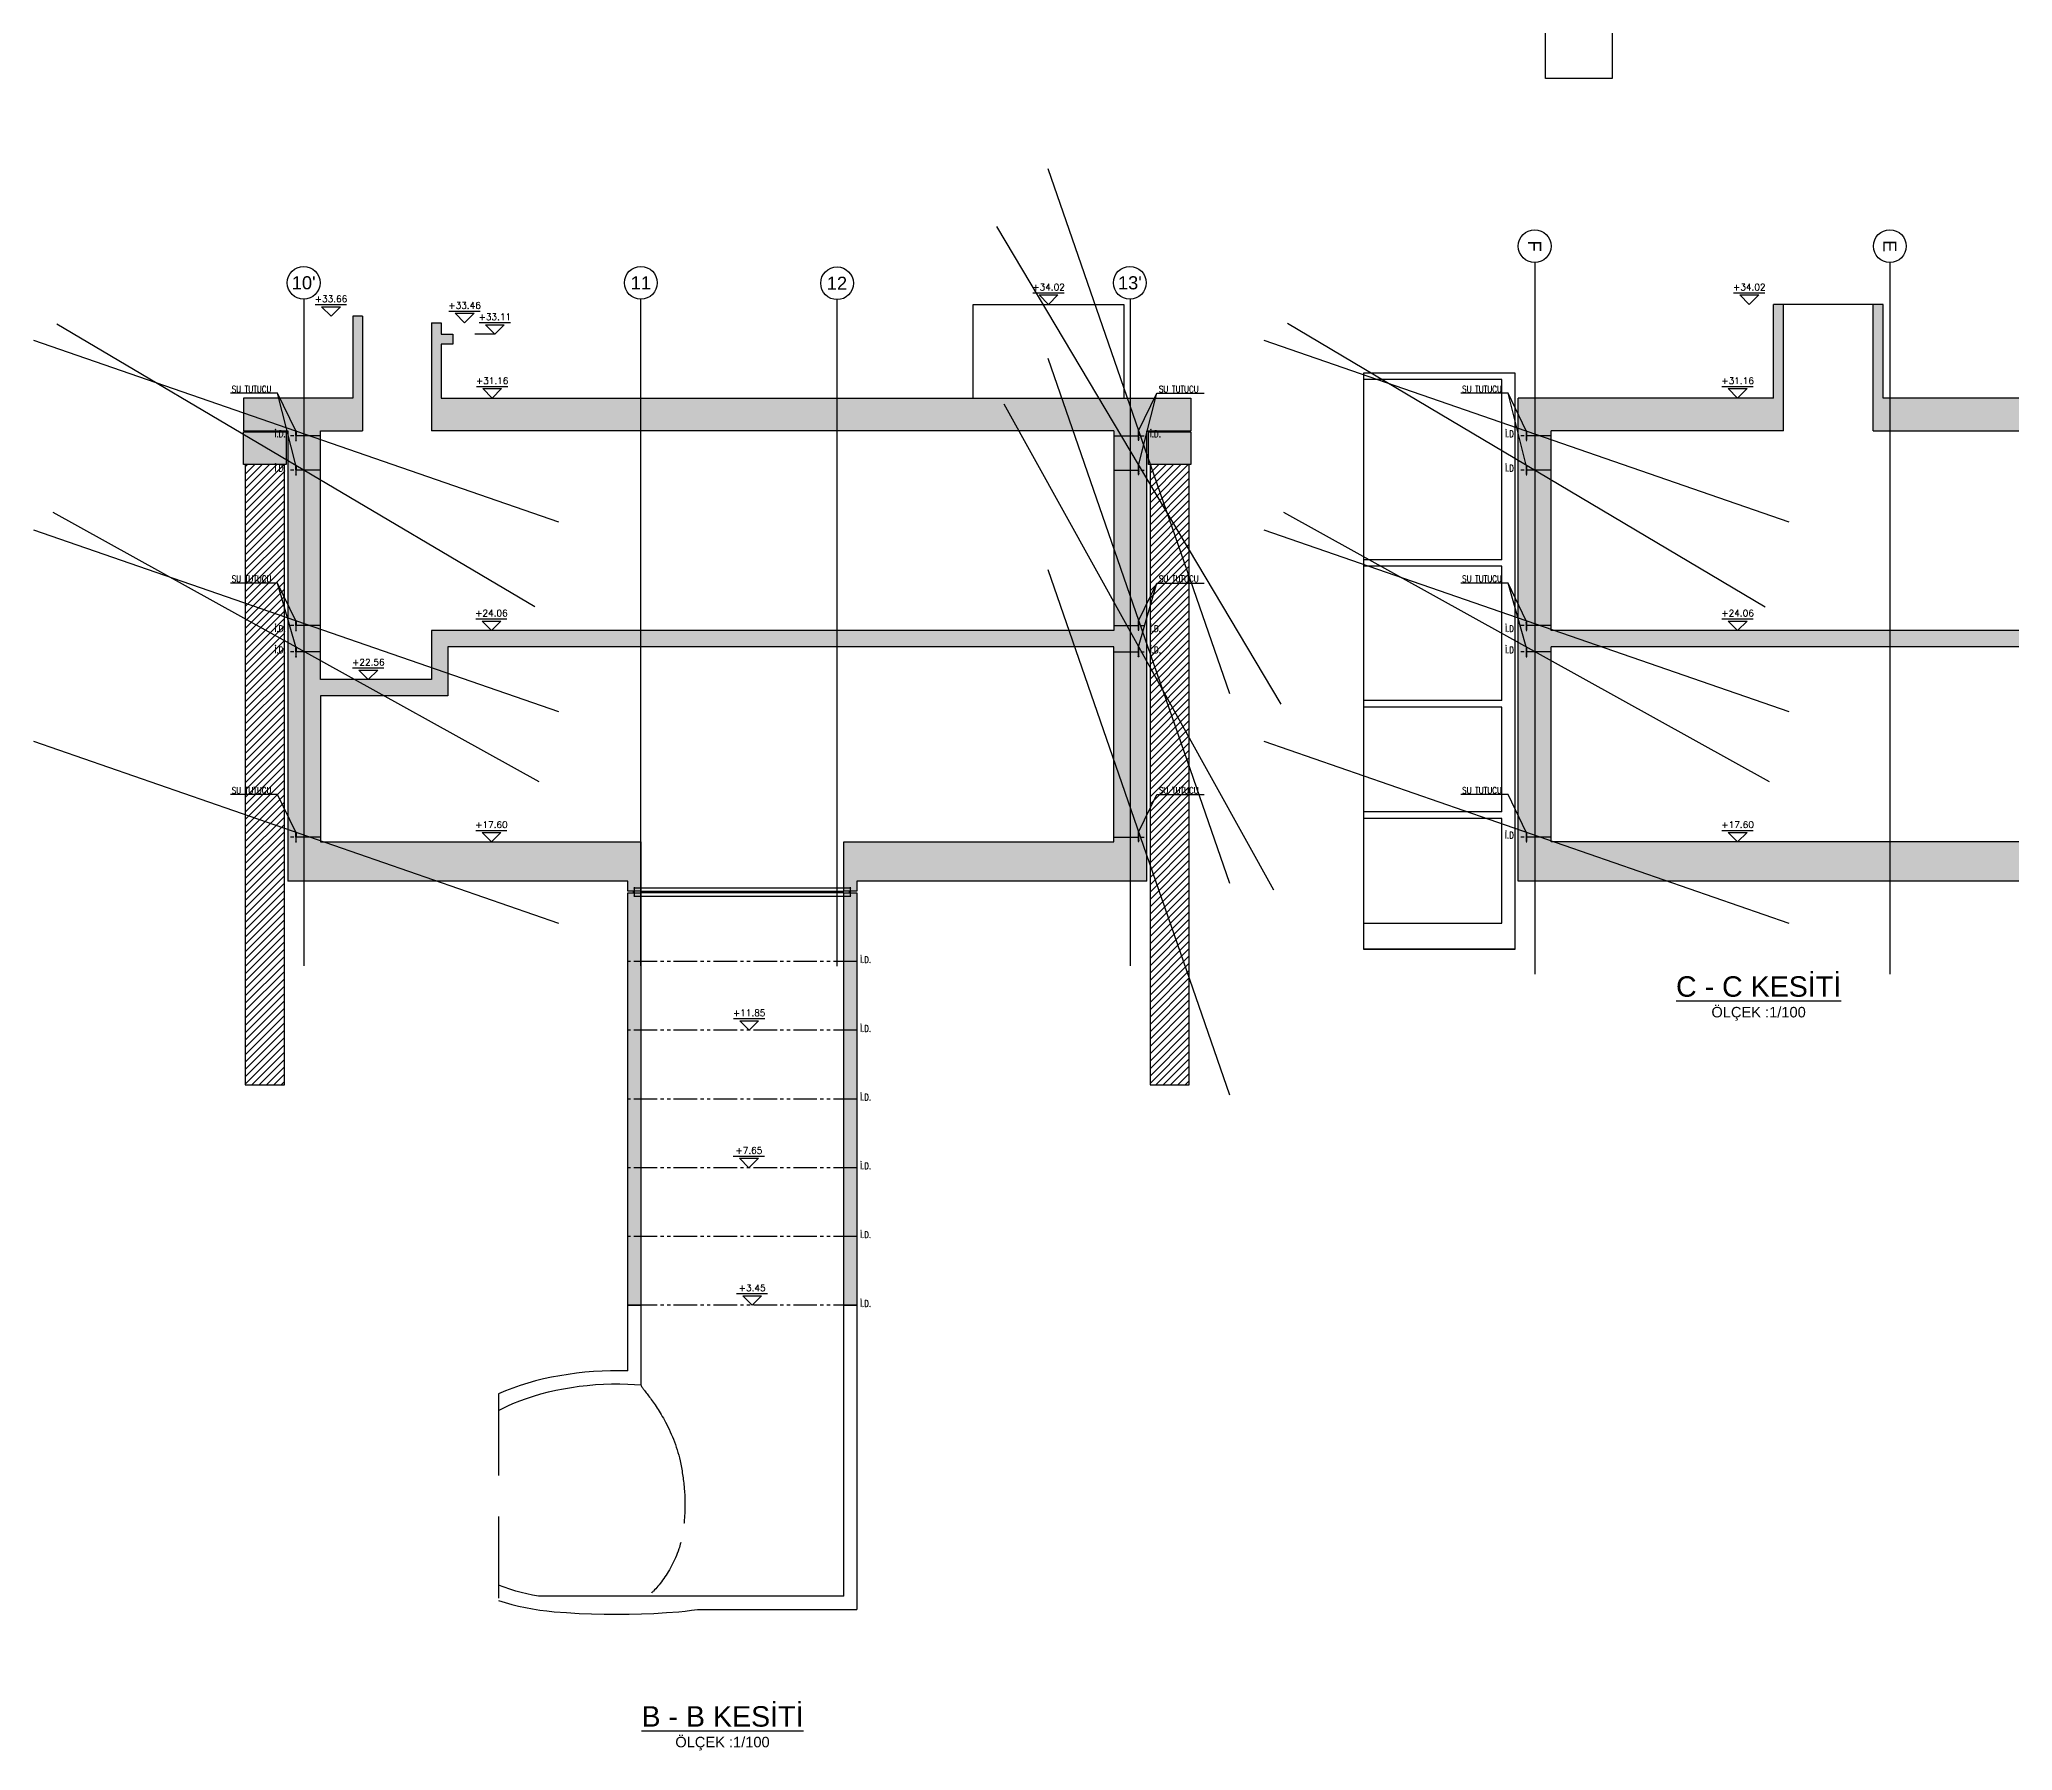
# Model space of a CAD drawing. Header units: millimetres. Extents: x 400392 to 401374, y 4543900 to 4544115.
# Drawn here: x 400743.1 to 400803.4, y 4543899.5 to 4543951.8 of the extents above; entities that cross this region are included whole.
import ezdxf
from ezdxf.enums import TextEntityAlignment as Align

# ---------------------------------------------------------------- set-up
doc = ezdxf.new("R2010")
doc.units = ezdxf.units.MM
for name, pattern in [('ACAD_ISO05W100', [33, 24, -3, 0, -3, 0, -3]), ('AKS', [3, 2.5, -0.25, 0, -0.25]), ('CONTINU', [0]), ('HIDDEN', [0.375, 0.25, -0.125]), ('HIDDEN2', [4.762499999999999, 3.175, -1.5875]), ('UUC-ST-KAL-I05-101-U-000$0$ACAD_ISO05W100', [33, 24, -3, 0, -3, 0, -3])]:
    doc.linetypes.add(name, pattern=pattern)
for name, color, linetype in [('aks prota', 2, 'AKS'), ('caks prota', 4, 'Continuous'), ('görünüş prota', 4, 'Continuous'), ('inşaat derzi prota', 11, 'Continuous'), ('kesit prota', 1, 'Continuous'), ('kesit tarama prota', 252, 'Continuous'), ('kolon tarama prota', 252, 'Continuous'), ('kot prota', 4, 'Continuous'), ('not yazısı prota', 6, 'Continuous'), ('not çizgisi prota', 4, 'Continuous'), ('PRT-CST-rc_level', 6, 'Continuous'), ('PRT-CST-rc_levermark', 4, 'Continuous'), ('st_s_su tutucu', 2, 'Continuous'), ('st_s_ölçü', 4, 'Continuous'), ('t35 prota', 3, 'Continuous'), ('taks prota', 7, 'Continuous'), ('tplan prota', 7, 'Continuous'), ('UUC-ST-KAL-I05-101-U-000$0$st_s_su tutucu', 2, 'Continuous'), ('ölçü prota', 4, 'Continuous')]:
    doc.layers.add(name, color=color, linetype=linetype)
for name, color, linetype, lineweight in [('PRT-Geo-PileCap2', 211, 'Continuous', 25), ('PRT-Geo_Pile', 150, 'Continuous', 30), ('PRT-Geo_TableText', 8, 'Continuous', 25), ('PRT-KD-kazik', 172, 'Continuous', 25)]:
    doc.layers.add(name, color=color, linetype=linetype, lineweight=lineweight)
doc.styles.add('Arial', font='Arial.ttf')
doc.styles.add('OLCU', font='romanstw.shx')
doc.styles.add('prt-kd-kot', font='Arial.ttf')
doc.styles.add('TAKS', font='Arial Unicode.ttf')
doc.styles.add('TSIMPLEX', font='romanstw.shx')
doc.dimstyles.new('1-50', dxfattribs={"dimtxt": 10, "dimasz": 4, "dimexe": 4, "dimexo": 8, "dimgap": 4, "dimtad": 1, "dimdec": 1, "dimrnd": 0.05, "dimzin": 9, "dimdsep": 46, "dimtxsty": 'OLCU', "dimblk1": 'OBLIQUE', "dimblk2": 'OBLIQUE', "dimsah": 1, "dimcen": 2, "dimdle": 4, "dimclrd": 4, "dimclre": 4, "dimclrt": 3, "dimadec": 1, "dimazin": 0, "dimtfac": 1, "dimtdec": 1, "dimtix": 1, "dimtmove": 2, "dimatfit": 3, "dimldrblk": 'OBLIQUE', "dimfxl": 1, "dimtvp": 1, "dimtolj": 1, "dimtzin": 1, "dimarcsym": 0})
pattern_1 = [(45, (398986.3986606739, 4543593.048279319), (-0.1122532015133644, 0.1122532015133644), [])]

# ---------------------------------------------------------------- blocks, each defined once
blk = doc.blocks.new('B-B Kesiti')
at = {"layer": 'PRT-KD-kazik', "color": 3}
blk.add_lwpolyline([(400791.1693471304, 4543972.079438589), (400791.1693471462, 4543950.609438539), (400789.1277850296, 4543950.609438539), (400789.1277850137, 4543972.079438589)], dxfattribs=at)
blk = doc.blocks.new('KOTK5')
at = {"layer": 'PRT-CST-rc_levermark'}
blk.add_line((216.6666666667443, 160), (-213.3333333332557, 160), dxfattribs=at)
blk.add_lwpolyline([(130, 130), (-130, 130), (0, 0)], close=True, dxfattribs=at)
at = {"layer": 'PRT-CST-rc_level', "style": 'OLCU'}
blk.add_attdef('000.00', text='', height=90, dxfattribs=at).set_placement((0, 193.1381784435362), align=Align.CENTER)
blk = doc.blocks.new('_Oblique')
at = {"layer": 'st_s_ölçü', "lineweight": -2}
blk.add_line((-0.5, -0.5), (0.5, 0.5), dxfattribs=at)
blk = doc.blocks.new('D')
at = {"layer": 'st_s_su tutucu', "linetype": 'CONTINU', "ltscale": 0.2}
for p, q in [((-39987.83090962706, 52508.18991963421), (-39992.63090966878, 52508.18991966914)), ((-39992.63090966878, 52508.18991966914), (-39992.63090980848, 52507.38991968935)), ((-39992.63090980848, 52507.38991968935), (-39990.63090962501, 52506.05655179494)), ((-39992.63090980848, 52448.98991960261), (-39990.63090962501, 52450.32328749701)), ((-39992.63090966878, 52448.18991962282), (-39992.63090980848, 52448.98991960261)), ((-39987.83090962706, 52448.18991965774), (-39992.63090966878, 52448.18991962282)), ((-39990.63090992199, 52478.65671955824), (-39991.93117670823, 52478.6567195757)), ((-39991.93117670823, 52478.6567195757), (-39991.93117659182, 52477.72311959402)), ((-39991.93117659182, 52477.72311959402), (-39990.63090987367, 52477.72311951835)), ((-39990.6309096902, 52498.50671976196), (-39991.53117650332, 52498.50671977942)), ((-39991.53117650332, 52498.50671977942), (-39991.53117639622, 52497.87311976865)), ((-39991.53117639622, 52497.87311976865), (-39990.63090970417, 52497.87311978029)), ((-39990.63090980196, 52488.50671968629), (-39991.53117661508, 52488.50671963972)), ((-39991.53117661508, 52488.50671963972), (-39991.53117662905, 52487.87311965806)), ((-39991.53117662905, 52487.87311965806), (-39990.630909937, 52487.87311964059)), ((-39991.53117661508, 52467.87311965223), (-39991.53117662905, 52468.5067196339)), ((-39991.53117662905, 52468.5067196339), (-39990.630909937, 52468.50671965136)), ((-39990.63090980196, 52467.87311960567), (-39991.53117661508, 52467.87311965223)), ((-39991.53117650332, 52457.87311951254), (-39991.53117639622, 52458.50671952331)), ((-39991.53117639622, 52458.50671952331), (-39990.63090970417, 52458.50671951166)), ((-39990.6309096902, 52457.87311953), (-39991.53117650332, 52457.87311951254)), ((-39990.63090962501, 52506.05655179494), (-39990.6309096902, 52498.50671976196)), ((-39990.63090970417, 52497.87311978029), (-39990.63090980196, 52488.50671968629)), ((-39990.630909937, 52487.87311964059), (-39990.63090992199, 52478.65671955824)), ((-39990.630909937, 52468.50671965136), (-39990.63090992199, 52477.72311973372)), ((-39990.63090970417, 52458.50671951166), (-39990.63090980196, 52467.87311960567)), ((-39990.63090962501, 52450.32328749701), (-39990.6309096902, 52457.87311953)), ((-39989.83090974534, 52506.05655187643), (-39987.83090964103, 52507.38991968935)), ((-39989.83090955907, 52498.50671965136), (-39989.83090974534, 52506.05655187643)), ((-39988.9306429881, 52498.50671966883), (-39989.83090955907, 52498.50671965136)), ((-39989.83090992229, 52488.50671961062), (-39989.83090981984, 52497.87311973373)), ((-39989.83090981984, 52497.87311973373), (-39988.93064300207, 52497.87311962313)), ((-39988.93064335132, 52488.50671965136), (-39989.83090992229, 52488.50671961062)), ((-39989.83091007002, 52478.65671960481), (-39989.8309099316, 52487.87311978029)), ((-39989.8309099316, 52487.87311978029), (-39988.93064311383, 52487.87311964059)), ((-39988.53064343977, 52478.65671965137), (-39989.83091007002, 52478.65671960481)), ((-39989.83090998934, 52477.72311965805), (-39988.53064344908, 52477.72311964058)), ((-39989.83091007002, 52477.72311968715), (-39989.8309099316, 52468.50671951166)), ((-39989.8309099316, 52468.50671951166), (-39988.93064311383, 52468.50671965136)), ((-39988.93064335132, 52467.87311964059), (-39989.83090992229, 52467.87311968134)), ((-39989.83090992229, 52467.87311968134), (-39989.83090981984, 52458.50671955823)), ((-39989.83090981984, 52458.50671955823), (-39988.93064300207, 52458.50671966883)), ((-39988.9306429881, 52457.87311962313), (-39989.83090955907, 52457.87311964059)), ((-39989.83090955907, 52457.87311964059), (-39989.83090974534, 52450.32328741552)), ((-39989.83090974534, 52450.32328741552), (-39987.83090964103, 52448.98991960261)), ((-39988.93064300207, 52497.87311962313), (-39988.9306429881, 52498.50671966883)), ((-39988.93064311383, 52487.87311964059), (-39988.93064335132, 52488.50671965136)), ((-39988.93064311383, 52468.50671965136), (-39988.93064335132, 52467.87311964059)), ((-39988.93064300207, 52458.50671966883), (-39988.9306429881, 52457.87311962313)), ((-39988.53064344908, 52477.72311964058), (-39988.53064343977, 52478.65671965137)), ((-39987.83090964103, 52507.38991968935), (-39987.83090962706, 52508.18991963421)), ((-39987.83090964103, 52448.98991960261), (-39987.83090962706, 52448.18991965774))]:
    blk.add_line(p, q, dxfattribs=at)
blk = doc.blocks.new('*U115')
at = {"layer": 'PRT-Geo_Pile', "lineweight": -3, "flags": 128}
blk.add_lwpolyline([(0.6000000000291038, 0), (0.6000000000291001, -18.94999997913838), (-0.5999999999708998, -18.94999997913838), (-0.5999999999708961, 0)], close=True, dxfattribs=at)
at = {"layer": 'PRT-Geo_TableText', "style": 'prt-kd-kot'}
blk.add_attdef('No:', text='', height=0.25, rotation=90, dxfattribs=at).set_placement((2.910009316848111e-11, -18.27677351256266), align=Align.MIDDLE_LEFT)

msp = doc.modelspace()

# ---------------------------------------------------------------- hatches: boundary and pattern name
at = {"layer": 'kesit tarama prota'}
h = msp.add_hatch(color=253, dxfattribs=at)
h.dxf.hatch_style = 1
h.paths.add_polyline_path([(400778.2993106515, 4543940.849536229), (400755.3981989634, 4543940.849536229), (400755.3981989634, 4543942.499536228), (400755.7481989634, 4543942.499536228), (400755.7481989634, 4543942.799536229), (400755.3981989634, 4543942.799536229), (400755.3981989634, 4543943.149536229), (400755.0978471389, 4543943.149536229), (400755.0978471389, 4543939.849536229), (400775.9493106516, 4543939.849536229), (400775.9493106516, 4543933.749536228), (400755.0978471389, 4543933.749536228), (400755.0978471389, 4543932.249536228), (400751.710489834, 4543932.249536228), (400751.710489834, 4543939.849536229), (400752.995480895, 4543939.849536229), (400752.995480895, 4543943.349536229), (400752.6951290705, 4543943.349536229), (400752.6951290705, 4543940.849536229), (400749.3609638069, 4543940.849536229), (400749.3609638069, 4543939.849536229), (400750.7109507966, 4543939.849536229), (400750.7107717749, 4543926.089536228), (400761.0960272132, 4543926.089536228), (400761.0960272132, 4543925.789536228), (400761.4960272132, 4543925.789536228), (400761.4960272132, 4543927.289536228), (400751.710489834, 4543927.289536228), (400751.710489834, 4543931.749536228), (400755.598433513, 4543931.749536228), (400755.598433513, 4543933.249536228), (400775.9493106516, 4543933.249536228), (400775.9493106516, 4543927.289536228), (400767.6960272132, 4543927.289536228), (400767.6960272132, 4543925.789536228), (400768.0960272132, 4543925.789536228), (400768.0960272132, 4543926.089536228), (400776.9493106516, 4543926.089536228), (400776.9493106516, 4543939.849536229), (400778.2993106515, 4543939.849536229)])
h = msp.add_hatch(color=253, dxfattribs=at)
h.dxf.hatch_style = 1
h.paths.add_polyline_path([(400796.4000981989, 4543939.849536229), (400796.4000981989, 4543943.709536229), (400796.1000981988, 4543943.709536229), (400796.1000981988, 4543940.849536229), (400788.2993132537, 4543940.849536229), (400788.2991186197, 4543926.089536228), (400808.3511568976, 4543926.089536228), (400808.3511568976, 4543927.289536228), (400789.3006232345, 4543927.289536228), (400789.3006232345, 4543933.249536228), (400804.2077100351, 4543933.249536228), (400804.2077100351, 4543933.749536228), (400789.3006232345, 4543933.749536228), (400789.3006232345, 4543939.849536229)])
h = msp.add_hatch(color=253, dxfattribs=at)
h.dxf.hatch_style = 1
h.paths.add_polyline_path([(400806.6011597076, 4543939.849536229), (400806.6011597076, 4543940.849536229), (400799.4436545517, 4543940.849536229), (400799.4436545517, 4543943.709536229), (400799.1436545516, 4543943.709536229), (400799.1436545516, 4543939.849536229)])
h = msp.add_hatch(color=253, dxfattribs=at)
h.dxf.hatch_style = 1
h.paths.add_polyline_path([(400749.3609638069, 4543939.819536189), (400750.6609638068, 4543939.819536226), (400750.6609638412, 4543938.819536226), (400749.3609638411, 4543938.819536189)])
h = msp.add_hatch(color=253, dxfattribs=at)
h.dxf.hatch_style = 1
h.paths.add_polyline_path([(400776.9993106516, 4543939.819536189), (400778.2993106515, 4543939.819536226), (400778.2993106859, 4543938.819536226), (400776.9993106858, 4543938.819536189)])
h = msp.add_hatch(color=253, dxfattribs=at)
h.dxf.hatch_style = 1
h.paths.add_polyline_path([(400761.4960272132, 4543925.739536229), (400761.0960272132, 4543925.739536229), (400761.0960272132, 4543913.139536229), (400761.4960272132, 4543913.139536229)])
h = msp.add_hatch(color=253, dxfattribs=at)
h.dxf.hatch_style = 1
h.paths.add_polyline_path([(400768.0960272132, 4543925.739536229), (400767.6960272132, 4543925.739536229), (400767.6960272132, 4543913.139536229), (400768.0960272132, 4543913.139536229)])
at = {"layer": 'kolon tarama prota', "transparency": 33554687}
h = msp.add_hatch(dxfattribs=at)
h.set_pattern_fill('ANSI31', color=256, scale=0.05)
h.set_pattern_definition(pattern_1)
h.paths.add_polyline_path([(400749.4109638411, 4543938.81953619), (400749.4109643949, 4543919.869536211), (400750.6109643948, 4543919.869536245), (400750.6109638411, 4543938.819536225)])
h = msp.add_hatch(dxfattribs=at)
h.set_pattern_fill('ANSI31', color=256, scale=0.05)
h.set_pattern_definition(pattern_1)
h.paths.add_polyline_path([(400777.0493106859, 4543938.81953619), (400777.0493112396, 4543919.869536211), (400778.2493112396, 4543919.869536245), (400778.2493106858, 4543938.819536225)])

# ---------------------------------------------------------------- linework, layer by layer
at = {"layer": 'aks prota', "ltscale": 10}
for p, q in [((400751.2103355169, 4543923.512214537), (400751.2103355169, 4543943.8700116)), ((400761.4965035276, 4543923.51196521), (400761.4965035276, 4543943.869762273)), ((400767.4885225362, 4543923.497853118), (400767.4885225362, 4543943.855650182)), ((400776.4493106516, 4543923.512192133), (400776.4493106516, 4543943.8700116))]:
    msp.add_line(p, q, dxfattribs=at)
for points in [[(400788.8006232345, 4543944.990309779), (400788.8006232345, 4543923.250383726)], [(400799.6511568976, 4543944.990309779), (400799.6511568976, 4543923.250383726)]]:
    msp.add_lwpolyline(points, dxfattribs=at)
at = {"layer": 'caks prota', "ltscale": 0.05}
for centre in [(400788.8006232345, 4543945.490309779), (400799.6511568976, 4543945.490309779), (400751.1945473797, 4543944.370656505), (400761.4965156471, 4543944.369762273), (400767.4885225362, 4543944.355650182), (400776.4335225145, 4543944.369762273)]:
    msp.add_circle(centre, 0.5, dxfattribs=at)
at = {"layer": 'görünüş prota'}
for points in [[(400771.6495707685, 4543940.849536229), (400771.6495707685, 4543943.709536229), (400776.2495707685, 4543943.709536229), (400776.2495707685, 4543940.849536229)], [(400799.1436545516, 4543943.709536229), (400796.4000981989, 4543943.709536229)]]:
    msp.add_lwpolyline(points, dxfattribs=at)
at = {"layer": 'inşaat derzi prota', "linetype": 'ACAD_ISO05W100', "ltscale": 0.03}
for points in [[(400751.710489834, 4543939.699536229), (400750.710489834, 4543939.699536229)], [(400775.9493106516, 4543939.699536229), (400776.9493106516, 4543939.699536229)], [(400789.3006231409, 4543939.699536229), (400788.2992956897, 4543939.699536229)], [(400751.710489834, 4543938.649536229), (400750.710489834, 4543938.649536229)], [(400775.9493106516, 4543938.649536229), (400776.9493106516, 4543938.649536229)], [(400789.3006231409, 4543938.649536229), (400788.2992956897, 4543938.649536229)], [(400751.710489834, 4543933.899536229), (400750.710489834, 4543933.899536229)], [(400775.9493106516, 4543933.899536229), (400776.9493106516, 4543933.899536229)], [(400789.3006231409, 4543933.899536229), (400788.29922023, 4543933.899536229)], [(400751.710489834, 4543933.099536228), (400750.710489834, 4543933.099536228)], [(400775.9493106516, 4543933.099536228), (400776.9493106516, 4543933.099536228)], [(400789.3006231409, 4543933.099536228), (400788.2992098218, 4543933.099536228)], [(400751.710489834, 4543927.43953623), (400750.710489834, 4543927.43953623)], [(400775.9493106516, 4543927.43953623), (400776.9493106516, 4543927.43953623)], [(400789.3006231409, 4543927.43953623), (400788.2991361836, 4543927.439536229)], [(400768.0960272132, 4543923.639536229), (400761.0960272132, 4543923.639536229)], [(400768.0960272132, 4543921.539536228), (400761.0960272132, 4543921.539536228)], [(400768.0960272132, 4543919.439536229), (400761.0960272132, 4543919.439536229)], [(400768.0960272132, 4543917.339536228), (400761.0960272132, 4543917.339536228)], [(400768.0960272132, 4543915.239536229), (400761.0960272132, 4543915.239536229)], [(400768.0960272132, 4543913.139536229), (400761.0960272132, 4543913.139536229)]]:
    msp.add_lwpolyline(points, dxfattribs=at)
at = {"layer": 'kesit prota'}
for p, q in [((400752.995480895, 4543943.349536229), (400752.6951290705, 4543943.349536229)), ((400752.995480895, 4543943.349536229), (400752.995480895, 4543939.849536229)), ((400796.4000981989, 4543943.709536229), (400796.1000981988, 4543943.709536229)), ((400796.1000981988, 4543940.849536229), (400796.1000981988, 4543943.709536229)), ((400796.4000981989, 4543939.849536229), (400796.4000981989, 4543943.709536229)), ((400799.4436545517, 4543943.709536229), (400799.1436545516, 4543943.709536229)), ((400799.1436545516, 4543939.849536229), (400799.1436545516, 4543943.709536229)), ((400755.0978471389, 4543943.149536229), (400755.0978471389, 4543939.849536229)), ((400788.2991186197, 4543926.089536228), (400788.2993106515, 4543940.849536229)), ((400796.1000981988, 4543940.849536229), (400788.2993106515, 4543940.849536229)), ((400775.9493106516, 4543939.849536229), (400755.0978471389, 4543939.849536229)), ((400789.3006232345, 4543933.749536228), (400789.3006232345, 4543939.849536229)), ((400796.4000981989, 4543939.849536229), (400789.3006232345, 4543939.849536229)), ((400804.2077100351, 4543933.749536228), (400789.3006232345, 4543933.749536228)), ((400789.3006232345, 4543927.289536228), (400789.3006232345, 4543933.249536228)), ((400804.2077100351, 4543933.249536228), (400789.3006232345, 4543933.249536228)), ((400808.3511568976, 4543927.289536228), (400789.3006232345, 4543927.289536228)), ((400808.3511568976, 4543926.089536228), (400788.2991186197, 4543926.089536228)), ((400761.4960272132, 4543913.139536229), (400761.0960272132, 4543913.139536229)), ((400761.0960272132, 4543913.139536229), (400761.4960272132, 4543913.139536229)), ((400767.6960272132, 4543913.139536229), (400768.0960272132, 4543913.139536229)), ((400767.6960272132, 4543913.139536229), (400768.0960272132, 4543913.139536229))]:
    msp.add_line(p, q, dxfattribs=at)
for points in [[(400752.6951290705, 4543943.349536229), (400752.6951290705, 4543940.849536229), (400749.3609638069, 4543940.849536229), (400749.3609638069, 4543939.849536229), (400750.7109507966, 4543939.849536229), (400750.7107717749, 4543926.089536228)], [(400799.1436545516, 4543939.849536229), (400808.3511568976, 4543939.849536229), (400808.3511568976, 4543940.849536229), (400799.4436545517, 4543940.849536229), (400799.4436545517, 4543943.709536229)], [(400755.0978471389, 4543943.149536229), (400755.3981989634, 4543943.149536229), (400755.3981989634, 4543942.799536229), (400755.7481989634, 4543942.799536229), (400755.7481989634, 4543942.499536228), (400755.3981989634, 4543942.499536228), (400755.3981989634, 4543940.849536229)], [(400755.3981989634, 4543940.849536229), (400778.2993106515, 4543940.849536229), (400778.2993106515, 4543939.849536229)], [(400775.9493106516, 4543939.849536229), (400775.9493106516, 4543933.749536228), (400755.0978471389, 4543933.749536228), (400755.0978471389, 4543932.249536228), (400751.710489834, 4543932.249536228), (400751.710489834, 4543939.849536229), (400752.995480895, 4543939.849536229)], [(400776.9493106516, 4543926.089536228), (400776.9493106516, 4543939.849536229), (400778.2993106515, 4543939.849536229)], [(400776.9493106516, 4543926.089536228), (400768.0960272132, 4543926.089536228), (400768.0960272132, 4543925.789536228), (400767.6960272132, 4543925.789536228), (400767.6960272132, 4543927.289536228), (400775.9493106516, 4543927.289536228), (400775.9493106516, 4543933.249536228), (400755.598433513, 4543933.249536228), (400755.598433513, 4543931.749536228), (400751.710489834, 4543931.749536228), (400751.710489834, 4543927.289536228), (400761.4960272132, 4543927.289536228), (400761.4960272132, 4543925.789536228), (400761.0960272132, 4543925.789536228), (400761.0960272132, 4543926.089536228), (400750.7107717749, 4543926.089536228)], [(400761.0960272132, 4543913.139536229), (400761.0960272132, 4543925.739536229), (400761.4960272132, 4543925.739536229), (400761.4960272132, 4543913.139536229)], [(400761.4960272132, 4543925.789536228), (400767.6960272132, 4543925.789536228)], [(400767.6960272132, 4543925.739536229), (400761.4960272132, 4543925.739536229)], [(400767.6960272132, 4543913.139536229), (400767.6960272132, 4543925.739536229), (400768.0960272132, 4543925.739536229), (400768.0960272132, 4543913.139536229)]]:
    msp.add_lwpolyline(points, dxfattribs=at)
at = {"layer": 'kolon tarama prota'}
for p, q in [((400788.1997019655, 4543941.611571027), (400783.570182207, 4543941.611571027)), ((400788.1997019655, 4543924.01116503), (400788.1997019655, 4543941.611571027)), ((400787.7992239643, 4543941.411571025), (400783.570182207, 4543941.411571025)), ((400787.7992239643, 4543935.911569225), (400787.7992239643, 4543941.411571025)), ((400787.7992239643, 4543935.911569225), (400783.570182207, 4543935.911569225)), ((400787.7992239643, 4543935.71120114), (400783.570182207, 4543935.71120114)), ((400787.7992239643, 4543931.611165951), (400787.7992239643, 4543935.71120114)), ((400787.7992239643, 4543931.611165951), (400783.570182207, 4543931.611165951)), ((400787.7992239643, 4543931.412176722), (400783.570182207, 4543931.412176722)), ((400787.7992239643, 4543928.211165033), (400787.7992239643, 4543931.412176722)), ((400787.7992239643, 4543928.211165033), (400783.570182207, 4543928.211165033)), ((400787.7992239643, 4543928.011166513), (400783.570182207, 4543928.011166513)), ((400787.7992239643, 4543924.811165031), (400787.7992239643, 4543928.011166513)), ((400788.1997019655, 4543924.01116503), (400783.570182207, 4543924.01116503)), ((400767.6960272132, 4543904.249577333), (400758.364646646, 4543904.250536229)), ((400763.2269082046, 4543903.849536229), (400768.0960272132, 4543903.849536229))]:
    msp.add_line(p, q, dxfattribs=at)
at = {"layer": 'kolon tarama prota', "linetype": 'HIDDEN2', "ltscale": 10}
msp.add_lwpolyline([(400783.570182207, 4543941.611571027), (400783.570182207, 4543924.01116503)], dxfattribs=at)
at = {"layer": 'kolon tarama prota'}
for points in [[(400783.570182207, 4543924.811165031), (400787.7992239643, 4543924.811165031)], [(400783.570182207, 4543924.011165031), (400788.1997019655, 4543924.011165031)], [(400761.0960272132, 4543911.132110159), (400761.0960272132, 4543913.139536229)], [(400761.4960272132, 4543913.139536229), (400761.4960272132, 4543910.707519338)], [(400767.6960272132, 4543904.249536228), (400767.6960272132, 4543913.139536229)], [(400768.0960272132, 4543913.139536229), (400768.0960272132, 4543903.849536229)], [(400761.0975860287, 4543911.132077836), (400760.8346991774, 4543911.137528975), (400760.5716573949, 4543911.13627864), (400760.308954913, 4543911.128329179), (400760.0470853253, 4543911.11369553), (400759.7865406608, 4543911.092405188), (400759.5278104593, 4543911.064498155), (400759.271380851, 4543911.030026867), (400759.0177336437, 4543910.989056091), (400758.7673454172, 4543910.941662808), (400758.5206866281, 4543910.887936066), (400758.2782207259, 4543910.827976811), (400758.0404032815, 4543910.761897703), (400757.8076811324, 4543910.689822897), (400757.5804915421, 4543910.611887816), (400757.3592613788, 4543910.528238893), (400757.1444063142, 4543910.439033296)], [(400757.5890398312, 4543910.134639119), (400757.7934325383, 4543910.21760749), (400758.004113726, 4543910.294950583), (400758.220635625, 4543910.366504017), (400758.4425380519, 4543910.432115719), (400758.6693493882, 4543910.49164624), (400758.9005875822, 4543910.544969057), (400759.1357611737, 4543910.59197084), (400759.3743703383, 4543910.632551697), (400759.6159079499, 4543910.666625378), (400759.8598606584, 4543910.694119464), (400760.1057099808, 4543910.714975522), (400760.3529334032, 4543910.729149225), (400760.6010054912, 4543910.736610451), (400760.8493990068, 4543910.737343338), (400761.0975860287, 4543910.731346333)], [(400761.0975860287, 4543910.731346333), (400761.2980165423, 4543910.721568925), (400761.4976866244, 4543910.707401597)], [(400757.1445805389, 4543909.923147692), (400757.2884567517, 4543909.996712948), (400757.4366717343, 4543910.067239539), (400757.5890398312, 4543910.134639119)], [(400757.6710730214, 4543904.409120569), (400757.4913628498, 4543904.464440658), (400757.3163447846, 4543904.524734572), (400757.1444063142, 4543904.590635803)], [(400757.1444063142, 4543904.120130355), (400757.3464073773, 4543904.057288095), (400757.550792044, 4543904.000587507), (400757.7593799609, 4543903.949448059), (400757.9717334357, 4543903.90397706), (400758.1874068743, 4543903.864269924), (400758.4059477164, 4543903.830409972), (400758.6268973846, 4543903.802468252), (400758.8497922469, 4543903.780503399)], [(400758.364646646, 4543904.250536229), (400758.1869861934, 4543904.283445165), (400758.0119475616, 4543904.320894849), (400757.8398664841, 4543904.362813451), (400757.6710730214, 4543904.409120569)], [(400758.8497922469, 4543903.780503399), (400759.2284061513, 4543903.751661782), (400759.6082699235, 4543903.729204843), (400759.9890719946, 4543903.713151003), (400760.3705000261, 4543903.703513429), (400760.7522411663, 4543903.700300026), (400761.1339823064, 4543903.703513429), (400761.5154103379, 4543903.713151003), (400761.8962124088, 4543903.729204843), (400762.276076181, 4543903.751661781), (400762.6546900855, 4543903.780503399)], [(400762.6546900855, 4543903.780503399), (400762.8469262026, 4543903.799079957), (400763.0377647589, 4543903.822102866), (400763.2269082046, 4543903.849536229)]]:
    msp.add_lwpolyline(points, dxfattribs=at)
at = {"layer": 'kolon tarama prota', "linetype": 'HIDDEN', "ltscale": 10}
msp.add_lwpolyline([(400757.1444063142, 4543910.439033296), (400757.1444063142, 4543904.120130355)], dxfattribs=at)
at = {"layer": 'kolon tarama prota'}
for points, knots in [([(400761.4976866244, 4543910.707401597), (400761.5000505329, 4543910.696022159), (400761.5143090916, 4543910.666003834), (400761.5629255014, 4543910.596459604), (400761.6361645847, 4543910.500343889), (400761.7301912219, 4543910.377020967), (400761.8402388401, 4543910.227107151), (400761.9610742931, 4543910.052215167), (400762.0874450966, 4543909.854531621), (400762.222314444, 4543909.622814675), (400762.3601805327, 4543909.355253976), (400762.4931205323, 4543909.051066383), (400762.6072760501, 4543908.728575195), (400762.6671391799, 4543908.503773591), (400762.6922499997, 4543908.389526304)], [0, 0, 0, 0, 0.0784313725490196, 0.1568627450980392, 0.2352941176470588, 0.3137254901960784, 0.392156862745098, 0.4705882352941176, 0.5490196078431373, 0.6274509803921569, 0.7205882352941176, 0.8137254901960784, 0.9068627450980392, 1, 1, 1, 1]), ([(400762.6922499997, 4543908.389526304), (400762.7073460778, 4543908.320877736), (400762.7354535566, 4543908.18291843), (400762.7711539504, 4543907.973834415), (400762.79993262, 4543907.763080995), (400762.8286692902, 4543907.480294917), (400762.8458402956, 4543907.124442029), (400762.8371679363, 4543906.768153225), (400762.8203921425, 4543906.553661203), (400762.813422691, 4543906.481230533), (400762.8132576506, 4543906.479522889)], [0, 0, 0, 0, 0.1, 0.2, 0.3, 0.4, 0.6000000000000001, 0.8, 0.9, 0.9024147173846554, 0.9024147173846554, 0.9024147173846554, 0.9024147173846554]), ([(400762.7139345828, 4543905.889598451), (400762.6966954899, 4543905.824550723), (400762.64934885, 4543905.666695776), (400762.5566663148, 4543905.425735814), (400762.4350424556, 4543905.173900375), (400762.3005940866, 4543904.942636168), (400762.15917287, 4543904.73545864), (400762.0165049384, 4543904.554863012), (400761.9041655956, 4543904.432619378), (400761.839632292, 4543904.36813097), (400761.8195942705, 4543904.34927738)], [0.1384678010749547, 0.1384678010749547, 0.1384678010749547, 0.1384678010749547, 0.2105263157894737, 0.3157894736842105, 0.4210526315789473, 0.5263157894736842, 0.631578947368421, 0.7368421052631579, 0.8421052631578947, 0.8936072516928759, 0.8936072516928759, 0.8936072516928759, 0.8936072516928759])]:
    msp.add_open_spline(points, degree=3, knots=knots, dxfattribs=at)
at = {"layer": 'PRT-Geo-PileCap2'}
for points in [[(400749.3609638069, 4543939.819536189), (400750.6609638068, 4543939.819536226), (400750.6609638412, 4543938.819536226), (400749.3609638411, 4543938.819536189)], [(400776.9993106516, 4543939.819536189), (400778.2993106515, 4543939.819536226), (400778.2993106859, 4543938.819536226), (400776.9993106858, 4543938.819536189)]]:
    msp.add_lwpolyline(points, close=True, dxfattribs=at)
at = {"layer": 'UUC-ST-KAL-I05-101-U-000$0$st_s_su tutucu', "linetype": 'UUC-ST-KAL-I05-101-U-000$0$ACAD_ISO05W100', "ltscale": 0.05}
for points in [[(400761.2755175334, 4543925.744768776, -0.5773502691895264), (400761.2729175337, 4543925.746269887), (400761.2729175336, 4543925.781281314, -0.5773502691896774), (400761.2755175357, 4543925.782782423), (400761.2960272116, 4543925.770941156, 0.5773502691898074), (400761.2986272105, 4543925.772442266), (400761.2986272113, 4543925.818278019), (400761.3044789456, 4543925.818278018), (400761.3044789441, 4543925.822396418), (400761.2986272114, 4543925.822396418), (400761.2986272121, 4543925.855107172), (400761.3044789464, 4543925.855107171), (400761.3044789464, 4543925.859225572), (400761.2986272137, 4543925.859225572), (400761.2986272126, 4543925.879908709), (400761.3116272132, 4543925.8885756), (400761.3116272133, 4543925.8937756), (400761.280427213, 4543925.8937756), (400761.2804272121, 4543925.8885756), (400761.2934272133, 4543925.879908709), (400761.2934272129, 4543925.859225572), (400761.2875754786, 4543925.859225573), (400761.2875754793, 4543925.855107172), (400761.2934272128, 4543925.855107172), (400761.2934272122, 4543925.822396419), (400761.2875754779, 4543925.822396418), (400761.2875754778, 4543925.818278018), (400761.2934272113, 4543925.818278018), (400761.2934272114, 4543925.78044819, -0.5773502691899163), (400761.2908272117, 4543925.778947079), (400761.2711842009, 4543925.790287978, 0.5773502691894145), (400761.2685842021, 4543925.788786867), (400761.2685842004, 4543925.738764334, 0.5773502691898413), (400761.2711842007, 4543925.737263223), (400761.2908272104, 4543925.748604121, -0.5773502691890604), (400761.2934272115, 4543925.74710301), (400761.29342721, 4543925.70927318), (400761.2875754773, 4543925.709273181), (400761.287575478, 4543925.70515478), (400761.2934272099, 4543925.70515478), (400761.2934272109, 4543925.672444026), (400761.2875754765, 4543925.672444026), (400761.2875754765, 4543925.668325627), (400761.2934272084, 4543925.668325626), (400761.2934272095, 4543925.64764249), (400761.2804272089, 4543925.6389756), (400761.2804272088, 4543925.6337756), (400761.3116272083, 4543925.6337756), (400761.3116272092, 4543925.6389756), (400761.2986272097, 4543925.64764249), (400761.2986272084, 4543925.668325627), (400761.3044789435, 4543925.668325626), (400761.3044789428, 4543925.672444026), (400761.2986272101, 4543925.672444027), (400761.2986272107, 4543925.705154781), (400761.3044789435, 4543925.705154781), (400761.3044789435, 4543925.709273181), (400761.29862721, 4543925.709273181), (400761.298627211, 4543925.755108933, 0.5773502691892096), (400761.2960272105, 4543925.756610043)], [(400767.8755175333, 4543925.744768776, -0.5773502691895264), (400767.8729175337, 4543925.746269887), (400767.8729175336, 4543925.781281314, -0.5773502691896774), (400767.8755175357, 4543925.782782423), (400767.8960272116, 4543925.770941156, 0.5773502691898074), (400767.8986272105, 4543925.772442266), (400767.8986272114, 4543925.818278019), (400767.9044789457, 4543925.818278018), (400767.9044789441, 4543925.822396418), (400767.8986272114, 4543925.822396418), (400767.8986272121, 4543925.855107172), (400767.9044789464, 4543925.855107171), (400767.9044789464, 4543925.859225572), (400767.8986272137, 4543925.859225572), (400767.8986272126, 4543925.879908709), (400767.9116272133, 4543925.8885756), (400767.9116272134, 4543925.8937756), (400767.880427213, 4543925.8937756), (400767.8804272122, 4543925.8885756), (400767.8934272132, 4543925.879908709), (400767.8934272129, 4543925.859225572), (400767.8875754786, 4543925.859225573), (400767.8875754793, 4543925.855107172), (400767.8934272128, 4543925.855107172), (400767.8934272122, 4543925.822396419), (400767.8875754779, 4543925.822396418), (400767.8875754778, 4543925.818278018), (400767.8934272113, 4543925.818278018), (400767.8934272114, 4543925.78044819, -0.5773502691899163), (400767.8908272117, 4543925.778947079), (400767.8711842009, 4543925.790287978, 0.5773502691894145), (400767.8685842021, 4543925.788786867), (400767.8685842003, 4543925.738764334, 0.5773502691898413), (400767.8711842007, 4543925.737263223), (400767.8908272103, 4543925.748604121, -0.5773502691890604), (400767.8934272115, 4543925.74710301), (400767.89342721, 4543925.70927318), (400767.8875754773, 4543925.709273181), (400767.887575478, 4543925.70515478), (400767.8934272099, 4543925.70515478), (400767.8934272109, 4543925.672444026), (400767.8875754766, 4543925.672444026), (400767.8875754765, 4543925.668325627), (400767.8934272084, 4543925.668325626), (400767.8934272096, 4543925.64764249), (400767.8804272089, 4543925.6389756), (400767.8804272088, 4543925.6337756), (400767.9116272083, 4543925.6337756), (400767.9116272092, 4543925.6389756), (400767.8986272097, 4543925.64764249), (400767.8986272085, 4543925.668325627), (400767.9044789436, 4543925.668325626), (400767.9044789428, 4543925.672444026), (400767.8986272101, 4543925.672444027), (400767.8986272108, 4543925.705154781), (400767.9044789435, 4543925.705154781), (400767.9044789435, 4543925.709273181), (400767.89862721, 4543925.709273181), (400767.8986272109, 4543925.755108933, 0.5773502691892096), (400767.8960272106, 4543925.756610043)]]:
    msp.add_lwpolyline(points, format="xyb", close=True, dxfattribs=at)
at = {"layer": 'UUC-ST-KAL-I05-101-U-000$0$st_s_su tutucu', "linetype": 'UUC-ST-KAL-I05-101-U-000$0$ACAD_ISO05W100'}
for points in [[(400761.3116272133, 4543925.8937756), (400767.880427213, 4543925.893774454)], [(400761.3116272083, 4543925.6337756), (400767.8804272088, 4543925.633775476)]]:
    msp.add_lwpolyline(points, dxfattribs=at)
at = {"layer": 'ölçü prota'}
msp.add_lwpolyline([(400757.0358109809, 4543942.799536229), (400756.4200527807, 4543942.799536229)], dxfattribs=at)

# ---------------------------------------------------------------- block references
msp.add_blockref('B-B Kesiti', (0, 0))
at = {"layer": 'kot prota', "linetype": 'CONTINU', "ltscale": 0.1}
ref = msp.add_blockref('KOTK5', (400752.0296928048, 4543943.349536229), dxfattribs=dict(at, xscale=-0.002222222222222222, yscale=0.002222222222222222, zscale=0.002222222222222222, rotation=359.9999999999902))
ref.add_attrib('000.00', '+33.66', dxfattribs={"layer": 'PRT-CST-rc_level', "height": 0.2, "style": 'OLCU'}).set_placement((400752.0296928048, 4543943.778732181), align=Align.CENTER)
ref = msp.add_blockref('KOTK5', (400773.9495707685, 4543943.709536229), dxfattribs=dict(at, xscale=-0.002222222222222222, yscale=0.002222222222222222, zscale=0.002222222222222222, rotation=359.9999999999902))
ref.add_attrib('000.00', '+34.02', dxfattribs={"layer": 'PRT-CST-rc_level', "height": 0.2, "style": 'OLCU'}).set_placement((400773.9495707685, 4543944.138732181), align=Align.CENTER)
ref = msp.add_blockref('KOTK5', (400795.3554426433, 4543943.709536229), dxfattribs=dict(at, xscale=-0.002222222222222222, yscale=0.002222222222222222, zscale=0.002222222222222222, rotation=359.9999999999902))
ref.add_attrib('000.00', '+34.02', dxfattribs={"layer": 'PRT-CST-rc_level', "height": 0.2, "style": 'OLCU'}).set_placement((400795.3554426433, 4543944.138732181), align=Align.CENTER)
ref = msp.add_blockref('KOTK5', (400756.1107593761, 4543943.149536229), dxfattribs=dict(at, xscale=-0.002222222222222222, yscale=0.002222222222222222, zscale=0.002222222222222222, rotation=359.9999999999902))
ref.add_attrib('000.00', '+33.46', dxfattribs={"layer": 'PRT-CST-rc_level', "height": 0.2, "style": 'OLCU'}).set_placement((400756.1107593761, 4543943.57873218), align=Align.CENTER)
ref = msp.add_blockref('KOTK5', (400757.0358109809, 4543942.799536229), dxfattribs=dict(at, xscale=-0.002222222222222222, yscale=0.002222222222222222, zscale=0.002222222222222222, rotation=359.9999999999902))
ref.add_attrib('000.00', '+33.11', dxfattribs={"layer": 'PRT-CST-rc_level', "height": 0.2, "style": 'OLCU'}).set_placement((400757.0358109809, 4543943.228732181), align=Align.CENTER)
ref = msp.add_blockref('KOTK5', (400756.953244921, 4543940.849536229), dxfattribs=dict(at, xscale=-0.002222222222222222, yscale=0.002222222222222222, zscale=0.002222222222222222, rotation=359.9999999999902))
ref.add_attrib('000.00', '+31.16', dxfattribs={"layer": 'PRT-CST-rc_level', "height": 0.2, "style": 'OLCU'}).set_placement((400756.953244921, 4543941.278732181), align=Align.CENTER)
ref = msp.add_blockref('KOTK5', (400794.9997558372, 4543940.849536229), dxfattribs=dict(at, xscale=-0.002222222222222222, yscale=0.002222222222222222, zscale=0.002222222222222222, rotation=359.9999999999902))
ref.add_attrib('000.00', '+31.16', dxfattribs={"layer": 'PRT-CST-rc_level', "height": 0.2, "style": 'OLCU'}).set_placement((400794.9997558372, 4543941.278732181), align=Align.CENTER)
ref = msp.add_blockref('KOTK5', (400756.9315301453, 4543933.749536228), dxfattribs=dict(at, xscale=-0.002222222222222222, yscale=0.002222222222222222, zscale=0.002222222222222222, rotation=359.9999999999902))
ref.add_attrib('000.00', '+24.06', dxfattribs={"layer": 'PRT-CST-rc_level', "height": 0.2, "style": 'OLCU'}).set_placement((400756.9315301453, 4543934.178732181), align=Align.CENTER)
ref = msp.add_blockref('KOTK5', (400794.9997558372, 4543933.749536228), dxfattribs=dict(at, xscale=-0.002222222222222222, yscale=0.002222222222222222, zscale=0.002222222222222222, rotation=359.9999999999902))
ref.add_attrib('000.00', '+24.06', dxfattribs={"layer": 'PRT-CST-rc_level', "height": 0.2, "style": 'OLCU'}).set_placement((400794.9997558372, 4543934.178732181), align=Align.CENTER)
ref = msp.add_blockref('KOTK5', (400753.1692425727, 4543932.249536228), dxfattribs=dict(at, xscale=-0.002222222222222222, yscale=0.002222222222222222, zscale=0.002222222222222222, rotation=359.9999999999902))
ref.add_attrib('000.00', '+22.56', dxfattribs={"layer": 'PRT-CST-rc_level', "height": 0.2, "style": 'OLCU'}).set_placement((400753.1692425727, 4543932.678732181), align=Align.CENTER)
ref = msp.add_blockref('KOTK5', (400756.9315301453, 4543927.289536228), dxfattribs=dict(at, xscale=-0.002222222222222222, yscale=0.002222222222222222, zscale=0.002222222222222222, rotation=359.9999999999902))
ref.add_attrib('000.00', '+17.60', dxfattribs={"layer": 'PRT-CST-rc_level', "height": 0.2, "style": 'OLCU'}).set_placement((400756.9315301453, 4543927.718732181), align=Align.CENTER)
ref = msp.add_blockref('KOTK5', (400794.9997558372, 4543927.289536228), dxfattribs=dict(at, xscale=-0.002222222222222222, yscale=0.002222222222222222, zscale=0.002222222222222222, rotation=359.9999999999902))
ref.add_attrib('000.00', '+17.60', dxfattribs={"layer": 'PRT-CST-rc_level', "height": 0.2, "style": 'OLCU'}).set_placement((400794.9997558372, 4543927.718732181), align=Align.CENTER)
ref = msp.add_blockref('KOTK5', (400764.8042483186, 4543921.539536228), dxfattribs=dict(at, xscale=-0.002222222222222222, yscale=0.002222222222222222, zscale=0.002222222222222222, rotation=359.9999999999902))
ref.add_attrib('000.00', '+11.85', dxfattribs={"layer": 'PRT-CST-rc_level', "height": 0.2, "style": 'OLCU'}).set_placement((400764.8042483186, 4543921.968732181), align=Align.CENTER)
ref = msp.add_blockref('KOTK5', (400764.7957870598, 4543917.339536228), dxfattribs=dict(at, xscale=-0.002222222222222222, yscale=0.002222222222222222, zscale=0.002222222222222222, rotation=359.9999999999902))
ref.add_attrib('000.00', '+7.65', dxfattribs={"layer": 'PRT-CST-rc_level', "height": 0.2, "style": 'OLCU'}).set_placement((400764.7957870598, 4543917.768732181), align=Align.CENTER)
ref = msp.add_blockref('KOTK5', (400764.894531221, 4543913.139536229), dxfattribs=dict(at, xscale=-0.002222222222222222, yscale=0.002222222222222222, zscale=0.002222222222222222, rotation=359.9999999999902))
ref.add_attrib('000.00', '+3.45', dxfattribs={"layer": 'PRT-CST-rc_level', "height": 0.2, "style": 'OLCU'}).set_placement((400764.894531221, 4543913.568732181), align=Align.CENTER)
at = {"layer": 'PRT-Geo_Pile', "xscale": -1, "rotation": 1.674259131334566e-06}
for p in [(400750.0109638412, 4543938.819536207), (400777.6493106859, 4543938.819536207)]:
    msp.add_blockref('*U115', p, dxfattribs=at)
at = {"layer": 'st_s_ölçü', "yscale": 0.004999999999999999, "rotation": 180}
for p, xscale, zscale in [((400551.0093352858, 4544202.090485826), 0.004999999999999999, 0.004999999999999999), ((400976.6504651998, 4544202.090485826), -0.004999999999999999, 0.004999999999999998), ((400588.5979796838, 4544202.0904917), 0.004999999999999999, 0.004999999999999999), ((400551.0093352858, 4544201.040485826), 0.004999999999999999, 0.004999999999999999), ((400976.6504651998, 4544201.040485826), -0.004999999999999999, 0.004999999999999998), ((400588.5979796838, 4544201.040491701), 0.004999999999999999, 0.004999999999999999), ((400551.0093352858, 4544195.490485827), 0.004999999999999999, 0.004999999999999999), ((400976.6504651998, 4544195.490485827), -0.004999999999999999, 0.004999999999999998), ((400588.5979796838, 4544195.4904917), 0.004999999999999999, 0.004999999999999999)]:
    msp.add_blockref('D', p, dxfattribs=dict(at, xscale=xscale, zscale=zscale))
at = {"layer": 'st_s_ölçü', "yscale": 0.004999999999999999, "zscale": 0.004999999999999999}
for p, xscale in [((400551.0093352858, 4543671.508586631), -0.004999999999999999), ((400976.6504651998, 4543671.508586631), 0.004999999999999999), ((400588.5979796838, 4543671.508592505), -0.004999999999999999), ((400551.0093352858, 4543665.048586631), -0.004999999999999999), ((400976.6504651998, 4543665.048586631), 0.004999999999999999), ((400588.5979796838, 4543665.048592505), -0.004999999999999999)]:
    msp.add_blockref('D', p, dxfattribs=dict(at, xscale=xscale))

# ---------------------------------------------------------------- texts
at = {"layer": 'not yazısı prota', "ltscale": 0.05, "style": 'TSIMPLEX', "width": 0.8}
for s, p in [('SU TUTUCU', (400748.996440431, 4543941.021351865)), ('SU TUTUCU', (400777.3224076736, 4543941.021351865)), ('SU TUTUCU', (400786.5850848292, 4543941.021357738)), ('İ.D.', (400750.308479685, 4543939.655073007)), ('İ.D.', (400777.0465588958, 4543939.655073007)), ('İ.D.', (400787.8971240832, 4543939.655078881)), ('İ.D.', (400750.308479685, 4543938.605073008)), ('İ.D.', (400787.8971240832, 4543938.605078882)), ('SU TUTUCU', (400748.9964404252, 4543935.22693126)), ('SU TUTUCU', (400777.3224076795, 4543935.22693126)), ('SU TUTUCU', (400786.5850848233, 4543935.226937134)), ('İ.D.', (400750.308479685, 4543933.705904212)), ('İ.D.', (400777.0465588958, 4543933.705904212)), ('İ.D.', (400787.8971240832, 4543933.705910086)), ('İ.D.', (400750.308479685, 4543933.055073007)), ('İ.D.', (400777.0465588958, 4543933.055073007)), ('İ.D.', (400787.8971240832, 4543933.055078881)), ('SU TUTUCU', (400748.9964404252, 4543928.76693126)), ('SU TUTUCU', (400777.3224076795, 4543928.76693126)), ('SU TUTUCU', (400786.5850848233, 4543928.766937134)), ('İ.D.', (400787.8970504449, 4543927.395078882)), ('İ.D.', (400768.1932754574, 4543923.595073008)), ('İ.D.', (400768.1932754574, 4543921.495073007)), ('İ.D.', (400768.1932754574, 4543919.395073008)), ('İ.D.', (400768.1932754574, 4543917.295073007)), ('İ.D.', (400768.1932754574, 4543915.195073008)), ('İ.D.', (400768.1932754574, 4543913.095073008))]:
    msp.add_text(s, height=0.2, dxfattribs=at).set_placement(p)
at = {"layer": 't35 prota', "style": 'Arial'}
for p in [(400795.6410153661, 4543922.077715877), (400763.9891691201, 4543899.783579179)]:
    msp.add_text('ÖLÇEK :1/100', height=0.32, dxfattribs=at).set_placement(p, align=Align.MIDDLE)
at = {"layer": 'taks prota', "style": 'TAKS'}
for s, p in [('F', (400788.8006232345, 4543945.490309779)), ('E', (400799.6511568976, 4543945.490309779))]:
    msp.add_text(s, height=0.4, rotation=270, dxfattribs=at).set_placement(p, align=Align.MIDDLE_CENTER)
for s, p in [("10'", (400751.1945473797, 4543944.370656505)), ('11', (400761.4965156471, 4543944.369762273)), ('12', (400767.4855225362, 4543944.355650182)), ("13'", (400776.4335225145, 4543944.369762273))]:
    msp.add_text(s, height=0.4, dxfattribs=at).set_placement(p, align=Align.MIDDLE_CENTER)
at = {"layer": 'tplan prota', "style": 'Arial'}
for s, p in [('%%UC - C KESİTİ', (400795.6410153661, 4543922.952715877)), ('%%UB - B KESİTİ', (400763.9891691201, 4543900.658579179))]:
    msp.add_text(s, height=0.6249999999999999, dxfattribs=at).set_placement(p, align=Align.MIDDLE)

# ---------------------------------------------------------------- leaders
at = {"layer": 'not çizgisi prota'}
for points in [[(400737.7644783059, 4543939.8438706), (400738.3230401746, 4543940.993624409), (400739.7614231553, 4543940.993624409)], [(400750.956975335, 4543939.8438706), (400750.3984134663, 4543940.993624409), (400748.9600304856, 4543940.993624409)], [(400776.7028251505, 4543939.8438706), (400777.2613870192, 4543940.993624409), (400778.69977, 4543940.993624409)], [(400788.5456197331, 4543939.843876474), (400787.9870578644, 4543940.993630284), (400786.5486748837, 4543940.993630284)], [(400750.9563690875, 4543938.799536228), (400750.393413466, 4543940.993624409), (400748.9550304852, 4543940.993624409)], [(400776.7028251429, 4543938.793870601), (400777.2613870192, 4543940.993624409), (400778.6997699923, 4543940.993624409)], [(400788.5456197407, 4543938.802365149), (400787.9870578719, 4543940.993630284), (400786.5486748913, 4543940.993630284)], [(400737.7644783117, 4543934.049449995), (400738.3230401804, 4543935.199203804), (400739.7614231611, 4543935.199203804)], [(400750.9569753291, 4543934.049449995), (400750.3984134604, 4543935.199203804), (400748.9600304798, 4543935.199203804)], [(400776.7028251564, 4543934.049449995), (400777.2613870252, 4543935.199203804), (400778.6997700058, 4543935.199203804)], [(400788.5456197273, 4543934.049455869), (400787.9870578586, 4543935.199209678), (400786.5486748779, 4543935.199209678)], [(400750.956975335, 4543933.249536228), (400750.3984134604, 4543935.199203804), (400748.9600304798, 4543935.199203804)], [(400776.7028251506, 4543933.249536228), (400777.2613870252, 4543935.199203804), (400778.6997700058, 4543935.199203804)], [(400788.5456197331, 4543933.249542102), (400787.9870578586, 4543935.199209678), (400786.5486748779, 4543935.199209678)], [(400737.7644783117, 4543927.589449995), (400738.3230401804, 4543928.739203804), (400739.7614231611, 4543928.739203804)], [(400750.9569753291, 4543927.589449995), (400750.3984134604, 4543928.739203804), (400748.9600304798, 4543928.739203804)], [(400776.7028251564, 4543927.589449995), (400777.2613870252, 4543928.739203804), (400778.6997700058, 4543928.739203804)], [(400788.5456197273, 4543927.589455869), (400787.9870578586, 4543928.739209678), (400786.5486748779, 4543928.739209678)]]:
    msp.add_leader(points, dimstyle='1-50', override={"dimasz": 12, "dimgap": 4, "dimtad": 0}, dxfattribs=at)

doc.saveas('drawing.dxf')
